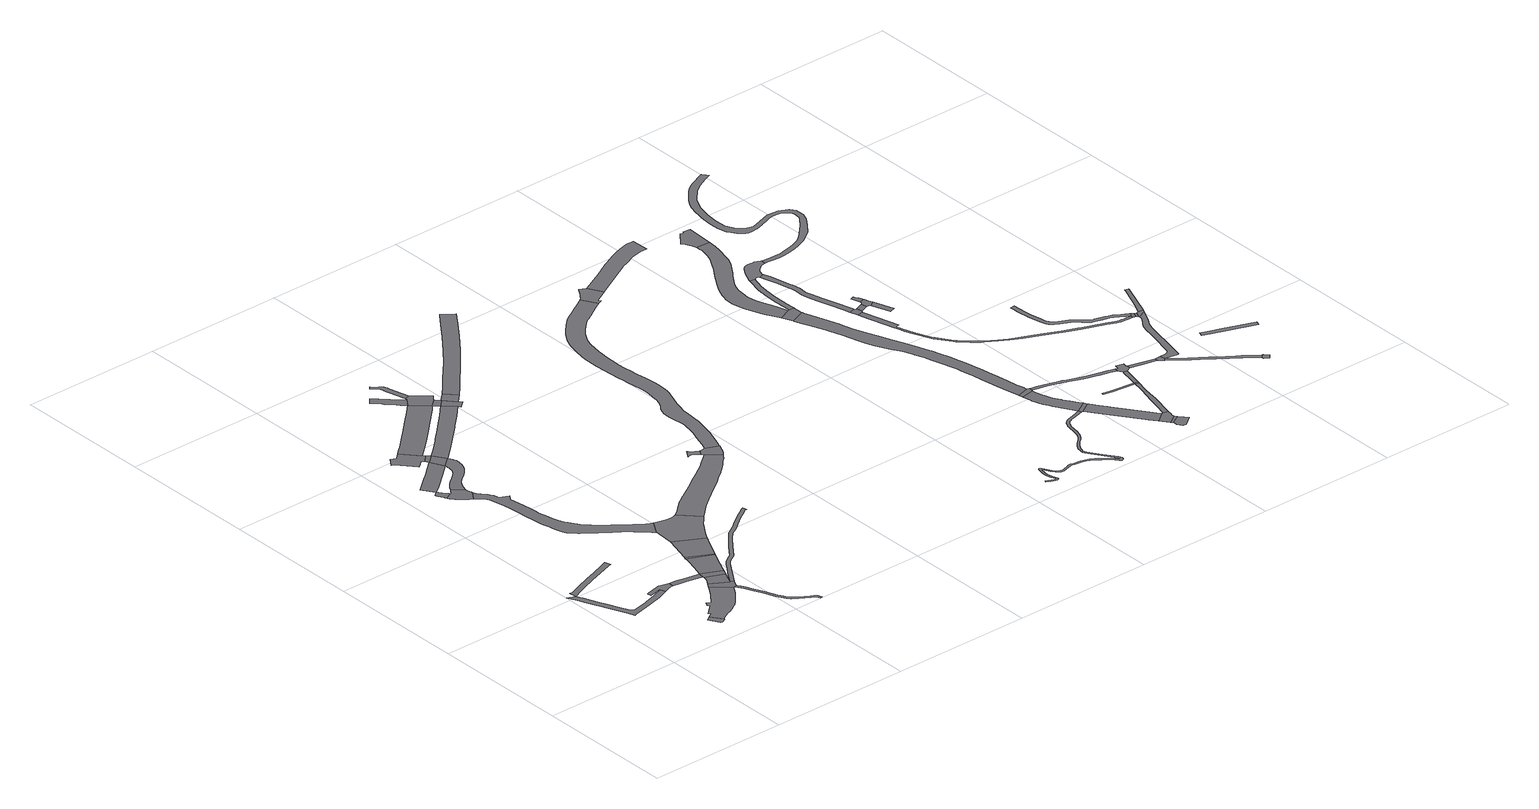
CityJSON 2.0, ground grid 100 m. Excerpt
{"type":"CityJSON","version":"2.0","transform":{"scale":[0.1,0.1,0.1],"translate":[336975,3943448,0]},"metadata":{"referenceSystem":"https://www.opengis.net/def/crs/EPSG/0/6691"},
"CityObjects":{
"road1":{"type":"Road","attributes":{"RoadStructureAttribute.sectionType":"1"},"geometry":[{"type":"MultiSurface","lod":"1","boundaries":[[[0,1,2,3,4,5,6,7,8,9,10,11,12,13,14,15,16,17,18,19,20,21,22,23,24,25,26,27]]]}]},
"road2":{"type":"Road","attributes":{"RoadStructureAttribute.sectionType":"1"},"geometry":[{"type":"MultiSurface","lod":"1","boundaries":[[[28,29,30,31,32,33,34,35,36,37,38,39,40,41,42,43,26]]]}]},
"road3":{"type":"Road","geometry":[{"type":"MultiSurface","lod":"1","boundaries":[[[44,45,46,47,48,49,50,51,52,53]]]}]},
"road4":{"type":"Road","geometry":[{"type":"MultiSurface","lod":"1","boundaries":[[[14,54,55,56,57,58,59,60,61,62,63,64,65,66,67,68,15]]]}]},
"road5":{"type":"Road","attributes":{"function":"2","RoadStructureAttribute.sectionType":"1"},"geometry":[{"type":"MultiSurface","lod":"1","boundaries":[[[69,70,71,72,73,74,75,76,77,78,79,80,81,82,83,84,45,44,85,86,87,88,89,90,91,92,93,94,95,96,97,98,99]]]}]},
"road6":{"type":"Road","attributes":{"RoadStructureAttribute.sectionType":"1"},"geometry":[{"type":"MultiSurface","lod":"1","boundaries":[[[100,101,102,103,58,57,104,105,106,107,108]]]}]},
"road7":{"type":"Road","attributes":{"RoadStructureAttribute.sectionType":"1"},"geometry":[{"type":"MultiSurface","lod":"1","boundaries":[[[109,110,111,112,113,114,115,116,117,118,119]]]}]},
"road8":{"type":"Road","geometry":[{"type":"MultiSurface","lod":"1","boundaries":[[[120,121,122,123,124,125,126,99,98,127,128]]]}]},
"road9":{"type":"Road","geometry":[{"type":"MultiSurface","lod":"1","boundaries":[[[114,129,130,131,132,133,134,135,136,137,138,139,140,141,142,143,144,145,115]]]}]},
"road10":{"type":"Road","attributes":{"function":"2","RoadStructureAttribute.sectionType":"1"},"geometry":[{"type":"MultiSurface","lod":"1","boundaries":[[[146,147,148,149,126,125,150,151,152,153]]]}]},
"road11":{"type":"Road","geometry":[{"type":"MultiSurface","lod":"1","boundaries":[[[154,108,107,155,156,146,153]]]}]},
"road12":{"type":"Road","attributes":{"RoadStructureAttribute.sectionType":"1"},"geometry":[{"type":"MultiSurface","lod":"1","boundaries":[[[127,157,158,159,160,161,162,163,164,165,166,167,168,169,170,171,172,173,174,175,176,177,178,179,180,181,182,183,184,185,186,187,188,128]]]}]},
"road13":{"type":"Road","attributes":{"function":"1","RoadStructureAttribute.sectionType":"7"},"geometry":[{"type":"MultiSurface","lod":"1","boundaries":[[[189,190,191,192,193,194,195,119,196,197,198,199,200,201,202]]]}]},
"road14":{"type":"Road","attributes":{"function":"2","RoadStructureAttribute.sectionType":"1"},"geometry":[{"type":"MultiSurface","lod":"1","boundaries":[[[203,204,205,206,207,108,154,208,209,210]]]}]},
"road15":{"type":"Road","attributes":{"RoadStructureAttribute.sectionType":"1"},"geometry":[{"type":"MultiSurface","lod":"1","boundaries":[[[211,212,213,214,215,216,217,218,219,220,221,222,223,224,225,226,227,228,229,230,231,232,233,234,235,236,237,238,239,240,241,242,243,244,245,246,247,248,249,137,136,250,251,252,253,254,255,256,257,258,259,260,261,262,263,264,265,266,267,268,269,270,271,272,273,274,275,276,277,278,279,280,281,282,283]]]}]},
"road16":{"type":"Road","attributes":{"function":"2","RoadStructureAttribute.sectionType":"1"},"geometry":[{"type":"MultiSurface","lod":"1","boundaries":[[[284,285,286,203,210]]]}]},
"road17":{"type":"Road","geometry":[{"type":"MultiSurface","lod":"1","boundaries":[[[287,288,289,290,291,292,293,294,295,296,297,298,299]]]}]},
"road18":{"type":"Road","attributes":{"RoadStructureAttribute.sectionType":"1"},"geometry":[{"type":"MultiSurface","lod":"1","boundaries":[[[300,301,302,303,304,305,306,307,308,309,310,311,312,313,314,315,316,317,142,141,318,319,320,321,322,323,324,325,326,327,328,329,330,331,332,333,202]]]}]},
"road19":{"type":"Road","attributes":{"function":"2","RoadStructureAttribute.sectionType":"1"},"geometry":[{"type":"MultiSurface","lod":"1","boundaries":[[[285,284,334,335,336,337,338]]]}]},
"road20":{"type":"Road","attributes":{"RoadStructureAttribute.sectionType":"1"},"geometry":[{"type":"MultiSurface","lod":"1","boundaries":[[[339,340,292,291,189]]]}]},
"road21":{"type":"Road","geometry":[{"type":"MultiSurface","lod":"1","boundaries":[[[333,339,189,202]]]}]},
"road22":{"type":"Road","geometry":[{"type":"MultiSurface","lod":"1","boundaries":[[[337,341,342,343,344,345,346,347,348,349,350,351,352,283,282,353,354,338]]]}]},
"road23":{"type":"Road","attributes":{"RoadStructureAttribute.sectionType":"1"},"geometry":[{"type":"MultiSurface","lod":"1","boundaries":[[[123,355,356,357,358,359,360,361,362,363,364,365,366,367,368,369,370,371,372,373,374,375,376,377,378,379,380,381,382,383,384,385,386,387,388,389,390,391,392,393,394,395,396,397,398,399,400,401,402,403,404,405,124]]]}]},
"road24":{"type":"Road","attributes":{"function":"1","RoadStructureAttribute.sectionType":"7"},"geometry":[{"type":"MultiSurface","lod":"1","boundaries":[[[406,407,408,409,410,411,412,413,295,294,414,415,416,417,418,419,420,421,422,423,424,425,421,426]]]}]},
"road25":{"type":"Road","attributes":{"function":"1","RoadStructureAttribute.sectionType":"7"},"geometry":[{"type":"MultiSurface","lod":"1","boundaries":[[[427,428,429,430,431,432,339,333,433,434,435,436,437,438,423]]]}]},
"road26":{"type":"Road","attributes":{"RoadStructureAttribute.sectionType":"1"},"geometry":[{"type":"MultiSurface","lod":"1","boundaries":[[[439,440,441,442,443,444,445,446,447,448,449,450,451,452,453,454,426]]]}]},
"road27":{"type":"Road","attributes":{"RoadStructureAttribute.sectionType":"1"},"geometry":[{"type":"MultiSurface","lod":"1","boundaries":[[[455,456,457,458,459,460,461,462,463,464,465,466,467,468,469,470,471,472]]]}]},
"road28":{"type":"Road","geometry":[{"type":"MultiSurface","lod":"1","boundaries":[[[421,425,473,474,475,455,472,476,477,478,439,426]]]}]},
"road29":{"type":"Road","attributes":{"function":"2","RoadStructureAttribute.sectionType":"1"},"geometry":[{"type":"MultiSurface","lod":"1","boundaries":[[[479,480,481,482,483,484,485,486,487,488,489,490,491,492,493,494,495,496,497,498,499,500,501,502,503,504,505,506,507,508,509,510,511,512,513,514,515,516,347,346]]]}]},
"road30":{"type":"Road","geometry":[{"type":"MultiSurface","lod":"1","boundaries":[[[438,517,518,519,520,424,423]]]}]},
"road31":{"type":"Road","attributes":{"function":"1","RoadStructureAttribute.sectionType":"7"},"geometry":[{"type":"MultiSurface","lod":"1","boundaries":[[[521,522,523,424,520,524]]]}]},
"road32":{"type":"Road","geometry":[{"type":"MultiSurface","lod":"1","boundaries":[[[525,526,527,528,529,530,531,532,533,534,535]]]}]},
"road33":{"type":"Road","geometry":[{"type":"MultiSurface","lod":"1","boundaries":[[[534,536,537,538,539,496,495,540,541,542,543,544,545,546,547,548,549,550,535]]]}]},
"road34":{"type":"Road","attributes":{"function":"1","RoadStructureAttribute.sectionType":"1"},"geometry":[{"type":"MultiSurface","lod":"1","boundaries":[[[551,552,553,554,555,556,557,558,559,560,561,521,524,562,563,564,565,566,567,568,569,570,571]]]}]},
"road35":{"type":"Road","attributes":{"function":"2","RoadStructureAttribute.sectionType":"1"},"geometry":[{"type":"MultiSurface","lod":"1","boundaries":[[[572,573,574,575,576,577,578,579,580,581,582,583,584,585,586,587,588,589,590,591,592,593,594,595,596,597,598,599,600,601,602,603,604,605,606,607,608,609,610,611,612,613,614,615,616,617,618,619,620,621,622,623,624,625,626,627,628,629,630,631,547,546,632,633,634,635,636,637,638,639,640,641,642,643,644,645,646,647,648,649,650,651,652,653,654,655,656,657,658,659,660,661,662,663,664,665,666,667,668,669,670,671,672,673,674,675,676,677,678,679,680,681,682,683,684,685,686]]]}]},
"road36":{"type":"Road","geometry":[{"type":"MultiSurface","lod":"1","boundaries":[[[687,688,689,690,691,692,693,694,695,696,697,698,699,572,686]]]}]},
"road37":{"type":"Road","attributes":{"RoadStructureAttribute.sectionType":"1"},"geometry":[{"type":"MultiSurface","lod":"1","boundaries":[[[700,701,702,703,704,705,706,707,708,709,710,711,712,713,714,715,716,717,718,719,720,721,722,723,724,725,726,727,728,729,730,731,732,733,734,735,736,737,738,739,740,741,742,743,744,745,746,747,748,749,750,751,752,753,754,755,756,757,758,759,760,761,762,763,764,765,766,767,768,769,770,771,772,773,774,775,776,777,778,779,780,781,782,783,784,785,786,787,788,789,790,791,792,793,794,795,796,797,798,799,800,801,802,803,804,805,806,807,808,809,810,811,812,813,814,815,816,817,818,819,820,821,822,823,824,825,826,827,828,829,830,831]]]}]},
"road38":{"type":"Road","attributes":{"function":"2","RoadStructureAttribute.sectionType":"7"},"geometry":[{"type":"MultiSurface","lod":"1","boundaries":[[[832,833,834,835,836,837,838,839,840,841,842,843,844,845,846,847,848,849,850,692,691,851,852,853,854,855,856,857,858,859,860]]]}]},
"road39":{"type":"Road","geometry":[{"type":"MultiSurface","lod":"1","boundaries":[[[861,862,863,864,865,866,867,868,869,870]]]}]},
"road40":{"type":"Road","attributes":{"function":"2","RoadStructureAttribute.sectionType":"1"},"geometry":[{"type":"MultiSurface","lod":"1","boundaries":[[[871,872,873,874,875,876,877,878,879,880,881,882,883,884,885,886,887,888,889,890,891,892,893,894,895,896,897,898,899,900,901,902,903,904,905,906,907,908,909,910,911,912,913,914,915,916,917,918,919,920,921,922,923,924,925,926,927,928,929,930,931,932,868,867]]]}]},
"road41":{"type":"Road","geometry":[{"type":"MultiSurface","lod":"1","boundaries":[[[933,934,902,901,935,936,937,938,939,940,941]]]}]},
"road42":{"type":"Road","attributes":{"function":"2","RoadStructureAttribute.sectionType":"1"},"geometry":[{"type":"MultiSurface","lod":"1","boundaries":[[[869,942,943,944,945,946,947,948,949,831,950,951,952,953,954,955,956,957,958,959,960,961,962,870]]]}]},
"road43":{"type":"Road","geometry":[{"type":"MultiSurface","lod":"1","boundaries":[[[831,830,963,964,950]]]}]},
"road44":{"type":"Road","attributes":{"function":"2","RoadStructureAttribute.sectionType":"1"},"geometry":[{"type":"MultiSurface","lod":"1","boundaries":[[[965,966,967,968,969,970,971,972,973,974,975,976,964,963]]]}]},
"road45":{"type":"Road","attributes":{"function":"3","RoadStructureAttribute.sectionType":"1"},"geometry":[{"type":"MultiSurface","lod":"1","boundaries":[[[977,978,979,980,981,982,983,984,985,986,987,988,989,939,938,990,991,992,993,994,995,996,997,998,999,1000,1001,1002,1003]]]}]},
"road46":{"type":"Road","attributes":{"function":"2","RoadStructureAttribute.sectionType":"1"},"geometry":[{"type":"MultiSurface","lod":"1","boundaries":[[[1004,1005,1006,1007,1008,1009,1010,1011,1012,1013,1014,1015,1016,1017,1018,1019,1020,1021,1022,1023,1024,1025,1026,1027,1028,1029,1030,1031,933,941,1032,1033,1034,1035,1036,1037,1038,1039,1040,1041,1042,1043,1044,1045,1046,1047,1048,1049,1050,1051,1052,1053,1054,1055,1056]]]}]},
"road47":{"type":"Road","geometry":[{"type":"MultiSurface","lod":"1","boundaries":[[[1057,1058,1059,970,969,1060,1061,1062,1063,1064,1065,1066]]]}]},
"road48":{"type":"Road","attributes":{"function":"2","RoadStructureAttribute.sectionType":"1"},"geometry":[{"type":"MultiSurface","lod":"1","boundaries":[[[1060,1067,1068,1061]]]}]},
"road49":{"type":"Road","geometry":[{"type":"MultiSurface","lod":"1","boundaries":[[[1069,1070,1068,1067,1071,1072,1073,1074,1075,1076,1077,1078,1079]]]}]},
"road50":{"type":"Road","geometry":[{"type":"MultiSurface","lod":"1","boundaries":[[[1080,1081,1082,1083,1084,1085,1086,1087]]]}]},
"road51":{"type":"Road","attributes":{"RoadStructureAttribute.sectionType":"1"},"geometry":[{"type":"MultiSurface","lod":"1","boundaries":[[[1084,1088,1089,1090,1091,1092,1093,1094,1095,1096,1097,1098,1099,1100,1101,1102,1103,1104,1105,1106,1107,1108,1109,1110,1111,1112,1085]]]}]},
"road52":{"type":"Road","attributes":{"RoadStructureAttribute.sectionType":"1"},"geometry":[{"type":"MultiSurface","lod":"1","boundaries":[[[1113,1114,1115,1116,1117,1118,1119,1120,1121,1122,1123,1124,1125,1126,1127,1128,1129,1130,1131,1132,1133,1134,1135,1136,1137,1138,1139,865,864]]]}]},
"road53":{"type":"Road","attributes":{"RoadStructureAttribute.sectionType":"1"},"geometry":[{"type":"MultiSurface","lod":"1","boundaries":[[[1140,1141,1082,1081,1142,1143,1144,1145]]]}]},
"road54":{"type":"Road","geometry":[{"type":"MultiSurface","lod":"1","boundaries":[[[1002,1146,1147,1148,1149,1150,1151,1101,1100,1152,1153,1154,1155,1156,1157,1158,1159,1160,1161,1162,1163,1164,1165,1166,1167,1168,1169,1170,1171,1172,1173,1174,1175,1176,1003]]]}]},
"road55":{"type":"Road","geometry":[{"type":"MultiSurface","lod":"1","boundaries":[[[1177,1178,1179,1180,1181,1182,1183,1184,1185]]]}]},
"road56":{"type":"Road","attributes":{"RoadStructureAttribute.sectionType":"1"},"geometry":[{"type":"MultiSurface","lod":"1","boundaries":[[[1186,1187,1188,1189,1190,1191,1184,1192,1193,1194,1195,1196,1057,1066]]]}]},
"road57":{"type":"Road","geometry":[{"type":"MultiSurface","lod":"1","boundaries":[[[1197,1198,1199,1200,1201,1202,1203,1145,1144,1204,1205,1206]]]}]},
"road58":{"type":"Road","geometry":[{"type":"MultiSurface","lod":"1","boundaries":[[[1199,1207,1208,1209,1210,1200]]]}]},
"road59":{"type":"Road","attributes":{"RoadStructureAttribute.sectionType":"1"},"geometry":[{"type":"MultiSurface","lod":"1","boundaries":[[[1211,1212,1213,1197,1206]]]}]},
"road60":{"type":"Road","geometry":[{"type":"MultiSurface","lod":"1","boundaries":[[[1214,1215,1216,1217,1218,1219,1220,1221,1222,1223,1224,1225,1226,1004,1056]]]}]},
"road61":{"type":"Road","geometry":[{"type":"MultiSurface","lod":"1","boundaries":[[[1184,1191,1227,1185]]]}]},
"road62":{"type":"Road","attributes":{"RoadStructureAttribute.sectionType":"1"},"geometry":[{"type":"MultiSurface","lod":"1","boundaries":[[[1228,1229,1230,1185,1227,1231,1232]]]}]},
"road63":{"type":"Road","geometry":[{"type":"MultiSurface","lod":"1","boundaries":[[[1233,1234,1235,1236,1237,1238,1126,1125,1228,1232]]]}]},
"road64":{"type":"Road","attributes":{"RoadStructureAttribute.sectionType":"1"},"geometry":[{"type":"MultiSurface","lod":"1","boundaries":[[[1086,1239,1240,1241,1242,1243,1244,1245,1246,1247,1248,1249,1250,1251,1252,1253,1254,1255,1256,1257,1258,1259,1260,1261,1262,1263,1264,1265,1266,1267,1268,1269,1270,1271,1272,1273,1274,1275,1276,1277,1278,1279,1280,1281,1282,1283,1284,1285,1286,1287,1288,1289,1290,1291,1292,1293,1294,1295,1296,1297,1298,1299,1300,1301,1302,1303,1304,1305,1306,1087]]]}]},
"road65":{"type":"Road","attributes":{"RoadStructureAttribute.sectionType":"1"},"geometry":[{"type":"MultiSurface","lod":"1","boundaries":[[[1307,1308,1234,1233,1309,1310,1311]]]}]},
"road66":{"type":"Road","geometry":[{"type":"MultiSurface","lod":"1","boundaries":[[[1312,1313,1314,1315,1316,1307,1311]]]}]},
"road67":{"type":"Road","attributes":{"function":"3","RoadStructureAttribute.sectionType":"1"},"geometry":[{"type":"MultiSurface","lod":"1","boundaries":[[[1162,1317,1318,1319,1320,1321,1322,1323,1324,1325,1326,1327,1328,1329,1330,1331,1332,1333,1334,1335,1336,1337,1338,1339,1340,1341,1342,1343,1344,1345,1346,1347,1348,1349,1350,1351,1352,1353,1354,1355,1356,1357,1358,1359,1360,1361,1362,1363,1364,1365,1366,1367,1368,1369,1370,1371,1372,1373,1374,1375,1376,1377,1378,1379,1380,1381,1382,1383,1384,1385,1386,1387,1388,1389,1390,1391,1392,1393,1394,1395,1396,1397,1398,1399,1400,1401,1402,1403,1404,1405,1406,1407,1408,1409,1410,1411,1412,1413,1414,1415,1163]]]}]},
"road68":{"type":"Road","attributes":{"RoadStructureAttribute.sectionType":"1"},"geometry":[{"type":"MultiSurface","lod":"1","boundaries":[[[1416,1417,1418,1419,1420,1421,1422,1423,1424,1425,1426,1427,1428,1429,1430,1431,1432,1433,1434,1435,1436,1437,1438,1439,1440,1441,1442,1443,1444,1445,1446,1447,1448,1449,1450,1451,1452,1453,1454,1455,1456,1457,1458,1459,1460,1461,1462,1463,1464,1465,1466,1467,1468,1469,1470,1471,1472,1473,1474,1475,1476,1272,1477]]]}]},
"road69":{"type":"Road","attributes":{"RoadStructureAttribute.sectionType":"1"},"geometry":[{"type":"MultiSurface","lod":"1","boundaries":[[[1478,1479,1480,1481,1482,1483,1484,1485,1486,1487,1488,1489,1490,1491,1314,1313]]]}]},
"road70":{"type":"Road","attributes":{"RoadStructureAttribute.sectionType":"1"},"geometry":[{"type":"MultiSurface","lod":"1","boundaries":[[[1492,1493,1494,1495,1496,1497,1498,1499,1500,1501,1502,1503,1504,1505,1506,1315,1314,1507,1508,1509,1510,1511,1512,1513,1514,1515,1516,1517,1518,1519,1520]]]}]},
"road71":{"type":"Road","geometry":[{"type":"MultiSurface","lod":"1","boundaries":[[[1272,1271,1521,1522,1523,1524,1477]]]}]},
"road72":{"type":"Road","attributes":{"RoadStructureAttribute.sectionType":"1"},"geometry":[{"type":"MultiSurface","lod":"1","boundaries":[[[1525,1523,1522,1526,1527]]]}]},
"road73":{"type":"Road","geometry":[{"type":"MultiSurface","lod":"1","boundaries":[[[1528,1529,1530,1486,1485,1531]]]}]},
"road74":{"type":"Road","geometry":[{"type":"MultiSurface","lod":"1","boundaries":[[[1519,1532,1533,1534,1525,1527,1520]]]}]},
"road75":{"type":"Road","attributes":{"RoadStructureAttribute.sectionType":"1"},"geometry":[{"type":"MultiSurface","lod":"1","boundaries":[[[1532,1535,1536,1537,1538,1539,1540,1541,1542,1543,1533]]]}]},
"road76":{"type":"Road","attributes":{"RoadStructureAttribute.sectionType":"1"},"geometry":[{"type":"MultiSurface","lod":"1","boundaries":[[[1544,1545,1546,1547,1548,1549,1550,1551,1552]]]}]}
},
"vertices":[
[26,994,0],[38,964,0],[56,922,0],[79,868,0],[89,844,0],[95,829,0],[117,781,0],[171,651,0],[185,616,0],[193,598,0],[209,601,0],[225,605,0],[349,633,0],[453,664,0],[529,695,0],[515,731,0],[440,702,0],[353,676,0],[339,672,0],[239,649,0],[209,667,0],[174,747,0],[149,806,0],[120,874,0],[81,969,0],[73,989,0],[63,1010,0],[5,1035,0],
[71,1013,0],[78,1016,0],[111,1031,0],[169,1056,0],[270,1095,0],[459,1161,0],[482,1169,0],[468,1207,0],[426,1192,0],[341,1161,0],[258,1133,0],[154,1094,0],[76,1060,0],[75,1060,0],[67,1061,0],[57,1064,0],
[583,200,0],[529,280,0],[506,264,0],[499,260,0],[542,184,0],[545,184,0],[548,185,0],[551,184,0],[555,182,0],[582,194,0],
[561,707,0],[591,716,0],[597,718,0],[604,717,0],[609,755,0],[552,767,0],[536,770,0],[528,770,0],[517,768,0],[506,766,0],[435,747,0],[421,744,0],[427,714,0],[442,717,0],[514,735,0],
[732,505,0],[706,472,0],[692,453,0],[671,425,0],[657,408,0],[652,405,0],[645,405,0],[637,412,0],[628,421,0],[610,394,0],[625,379,0],[623,377,0],[553,316,0],[564,303,0],[557,298,0],[544,289,0],[587,204,0],[592,207,0],[598,211,0],[645,235,0],[674,249,0],[697,261,0],[733,280,0],[745,289,0],[773,316,0],[826,375,0],[845,399,0],[867,433,0],[880,454,0],[881,455,0],[765,557,0],
[815,720,0],[710,740,0],[666,747,0],[655,749,0],[660,706,0],[704,699,0],[808,680,0],[816,678,0],[826,719,0],
[197,2516,0],[200,2511,0],[206,2498,0],[223,2462,0],[226,2454,0],[230,2447,0],[283,2471,0],[275,2480,0],[261,2496,0],[235,2531,0],[228,2541,0],
[910,469,0],[913,474,0],[927,502,0],[931,508,0],[911,521,0],[909,521,0],[787,592,0],[886,456,0],[909,461,0],
[233,2438,0],[239,2426,0],[243,2420,0],[259,2399,0],[287,2374,0],[321,2348,0],[328,2342,0],[347,2329,0],[395,2394,0],[393,2402,0],[388,2426,0],[387,2430,0],[389,2452,0],[312,2504,0],[301,2488,0],[293,2475,0],[289,2470,0],
[821,669,0],[819,659,0],[818,648,0],[813,635,0],[909,522,0],[916,540,0],[947,607,0],[948,610,0],
[969,653,0],[819,676,0],[821,671,0],
[888,453,0],[893,448,0],[902,436,0],[922,401,0],[945,354,0],[975,283,0],[1009,203,0],[1028,165,0],[1045,136,0],[1046,135,0],[1054,127,0],[1062,117,0],[1099,88,0],[1169,47,0],[1185,39,0],[1197,27,0],[1208,1,0],[1226,8,0],[1214,40,0],[1198,51,0],[1179,64,0],[1110,105,0],[1087,123,0],[1074,133,0],[1061,149,0],[1046,174,0],[1028,211,0],[993,291,0],[963,362,0],[940,410,0],[923,439,0],[919,446,0],
[433,2848,0],[355,2782,0],[333,2762,0],[306,2740,0],[285,2723,0],[213,2663,0],[171,2630,0],[280,2581,0],[401,2681,0],[448,2721,0],[455,2728,0],[459,2731,0],[462,2734,0],[480,2749,0],
[881,912,0],[871,863,0],[854,808,0],[851,799,0],[827,724,0],[980,679,0],[1005,732,0],[1052,833,0],
[996,1385,0],[972,1399,0],[904,1446,0],[845,1491,0],[831,1501,0],[823,1507,0],[796,1527,0],[720,1591,0],[698,1611,0],[687,1625,0],[654,1663,0],[644,1677,0],[630,1696,0],[620,1711,0],[610,1728,0],[597,1751,0],[583,1787,0],[576,1810,0],[569,1828,0],[563,1864,0],[557,1898,0],[549,1938,0],[546,1958,0],[540,2028,0],[539,2034,0],[539,2037,0],[536,2074,0],[519,2175,0],[547,2212,0],[485,2238,0],[481,2240,0],[477,2259,0],[472,2278,0],[460,2300,0],[451,2312,0],[432,2334,0],[424,2345,0],[416,2356,0],[406,2374,0],[374,2308,0],[386,2298,0],[396,2290,0],[411,2269,0],[413,2265,0],[417,2253,0],[427,2214,0],[436,2176,0],[444,2138,0],[449,2091,0],[454,2029,0],[461,1949,0],[467,1893,0],[471,1858,0],[475,1824,0],[480,1791,0],[487,1760,0],[493,1735,0],[500,1707,0],[507,1685,0],[513,1664,0],[524,1639,0],[530,1628,0],[572,1586,0],[581,1576,0],[672,1510,0],[737,1463,0],[744,1457,0],[834,1391,0],[851,1374,0],[900,1329,0],[933,1295,0],[950,1278,0],[1009,1377,0],
[1057,843,0],[885,930,0],[877,914,0],
[347,2844,0],[368,2862,0],[394,2885,0],[415,2874,0],[416,2873,0],[466,2925,0],[457,2933,0],[451,2936,0],[348,3052,0],[307,3015,0],[273,3034,0],[228,2973,0],[248,2963,0],
[480,2748,0],[480,2746,0],[481,2737,0],[481,2734,0],[481,2727,0],[481,2724,0],[481,2721,0],[481,2712,0],[478,2695,0],[474,2679,0],[465,2660,0],[455,2647,0],[409,2605,0],[379,2586,0],[353,2562,0],[332,2536,0],[329,2530,0],[314,2506,0],[394,2475,0],[404,2499,0],[414,2516,0],[426,2533,0],[451,2558,0],[495,2593,0],[519,2613,0],[547,2647,0],[561,2674,0],[571,2702,0],[572,2720,0],[574,2733,0],[573,2756,0],[571,2762,0],[567,2780,0],[552,2811,0],
[1063,856,0],[1095,921,0],[1134,995,0],[1147,1018,0],[943,1131,0],
[493,2899,0],[469,2922,0],
[1161,1044,0],[1190,1092,0],[1215,1129,0],[1246,1171,0],[1273,1201,0],[1300,1232,0],[1176,1361,0],[1153,1351,0],[1136,1350,0],[1093,1352,0],[1054,1363,0],[1014,1374,0],[953,1266,0],[952,1253,0],
[990,598,0],[1020,642,0],[1050,684,0],[1065,704,0],[1076,712,0],[1098,726,0],[1121,741,0],[1133,748,0],[1143,760,0],[1160,783,0],[1208,844,0],[1250,897,0],[1274,925,0],[1293,946,0],[1307,959,0],[1326,971,0],[1361,992,0],[1373,998,0],[1399,1021,0],[1434,1049,0],[1456,1062,0],[1484,1081,0],[1518,1103,0],[1551,1124,0],[1562,1124,0],[1552,1151,0],[1539,1146,0],[1505,1124,0],[1470,1102,0],[1442,1083,0],[1420,1070,0],[1383,1040,0],[1358,1019,0],[1349,1014,0],[1313,993,0],[1291,979,0],[1275,963,0],[1256,942,0],[1231,913,0],[1190,861,0],[1140,799,0],[1123,775,0],[1122,774,0],[1116,767,0],[1098,757,0],[1084,748,0],[1061,733,0],[1047,721,0],[1030,699,0],[1002,659,0],[969,613,0],
[751,3432,0],[722,3404,0],[638,3321,0],[542,3229,0],[524,3212,0],[479,3170,0],[409,3106,0],[389,3089,0],[513,2991,0],[584,3056,0],[648,3116,0],[669,3136,0],[697,3163,0],[746,3210,0],[862,3323,0],[894,3357,0],[931,3322,0],[932,3321,0],[980,3371,0],[951,3404,0],[782,3463,0],
[855,3241,0],[755,3144,0],[725,3115,0],[643,3035,0],[629,3022,0],[548,2947,0],[618,2868,0],[702,2945,0],[830,3069,0],[843,3082,0],[930,3166,0],[1009,3247,0],
[821,3516,0],[813,3523,0],[796,3540,0],[742,3590,0],[735,3597,0],[717,3614,0],[713,3618,0],[692,3640,0],[655,3677,0],[619,3636,0],[628,3626,0],[671,3578,0],[679,3569,0],[694,3553,0],[734,3510,0],[751,3492,0],
[864,3547,0],[827,3691,0],[823,3706,0],[818,3722,0],[815,3729,0],[812,3735,0],[805,3741,0],[793,3747,0],[782,3752,0],[748,3785,0],[734,3768,0],[781,3718,0],[786,3695,0],[787,3691,0],[792,3673,0],[812,3590,0],[822,3550,0],[825,3538,0],
[945,3410,0],[969,3435,0],[977,3444,0],[828,3528,0],[828,3521,0],[826,3517,0],
[1338,1266,0],[1365,1293,0],[1387,1312,0],[1403,1326,0],[1460,1369,0],[1515,1409,0],[1582,1458,0],[1589,1463,0],[1644,1504,0],[1676,1528,0],[1718,1560,0],[1763,1600,0],[1800,1634,0],[1828,1662,0],[1854,1687,0],[1879,1718,0],[1885,1726,0],[1790,1798,0],[1780,1788,0],[1763,1774,0],[1740,1757,0],[1717,1739,0],[1684,1712,0],[1620,1669,0],[1614,1665,0],[1595,1653,0],[1527,1609,0],[1512,1599,0],[1494,1587,0],[1466,1569,0],[1420,1539,0],[1368,1508,0],[1360,1503,0],[1316,1473,0],[1296,1460,0],[1274,1441,0],[1248,1417,0],[1221,1391,0],
[1025,3232,0],[1042,3246,0],[1069,3268,0],[1051,3290,0],
[1036,3429,0],[1029,3422,0],[1018,3410,0],[1110,3351,0],
[1780,1870,0],[1742,1893,0],[1741,1898,0],[1739,1905,0],[1700,1846,0],[1714,1852,0],[1722,1853,0],[1729,1851,0],[1758,1835,0],[1781,1820,0],[1803,1855,0],
[1785,1818,0],[1792,1811,0],[1794,1807,0],[1793,1804,0],[1887,1728,0],[1896,1740,0],[1915,1772,0],[1918,1780,0],[1929,1802,0],[1936,1821,0],[1937,1824,0],[1844,1859,0],[1839,1857,0],[1821,1854,0],[1814,1852,0],
[1654,4174,0],[1648,4167,0],[1582,4078,0],[1548,4033,0],[1492,3959,0],[1491,3958,0],[1384,3823,0],[1290,3711,0],[1232,3645,0],[1158,3563,0],[1093,3490,0],[1171,3418,0],[1237,3493,0],[1311,3575,0],[1370,3643,0],[1428,3712,0],[1466,3757,0],[1575,3895,0],[1666,4015,0],[1713,4078,0],[1737,4110,0],
[2435,3736,0],[2402,3716,0],[2395,3712,0],[2335,3677,0],[2293,3651,0],[2253,3628,0],[2226,3611,0],[2192,3584,0],[2162,3554,0],[2131,3520,0],[2099,3483,0],[2078,3455,0],[2052,3414,0],[2033,3370,0],[2027,3352,0],[2015,3316,0],[2003,3262,0],[1994,3210,0],[1989,3176,0],[1987,3131,0],[1986,3057,0],[1989,2988,0],[1992,2939,0],[1993,2920,0],[1998,2862,0],[2002,2817,0],[2006,2775,0],[2012,2729,0],[2018,2667,0],[2020,2635,0],[2018,2611,0],[2015,2583,0],[2012,2558,0],[2010,2540,0],[2008,2526,0],[2003,2500,0],[1996,2478,0],[1985,2452,0],[1970,2425,0],[1952,2401,0],[1940,2374,0],[1930,2342,0],[1927,2318,0],[1927,2295,0],[1929,2270,0],[1933,2235,0],[1936,2206,0],[1937,2181,0],[1937,2167,0],[1937,2154,0],[1932,2130,0],[1931,2123,0],[1926,2099,0],[1917,2056,0],[1906,2022,0],[1893,1988,0],[1877,1943,0],[1867,1912,0],[1856,1880,0],[1847,1863,0],[1946,1849,0],[1951,1862,0],[1968,1911,0],[1997,1991,0],[2008,2028,0],[2012,2040,0],[2020,2080,0],[2027,2113,0],[2032,2139,0],[2037,2188,0],[2041,2228,0],[2042,2243,0],[2044,2267,0],[2045,2281,0],[2048,2299,0],[2060,2343,0],[2073,2389,0],[2086,2430,0],[2102,2472,0],[2112,2497,0],[2118,2514,0],[2123,2542,0],[2127,2570,0],[2131,2602,0],[2133,2634,0],[2131,2674,0],[2125,2742,0],[2119,2789,0],[2114,2828,0],[2110,2873,0],[2104,2932,0],[2102,2980,0],[2102,3049,0],[2108,3124,0],[2112,3170,0],[2114,3185,0],[2123,3239,0],[2133,3284,0],[2146,3326,0],[2160,3356,0],[2179,3386,0],[2195,3407,0],[2222,3439,0],[2251,3470,0],[2274,3493,0],[2296,3511,0],[2316,3523,0],[2322,3527,0],[2325,3529,0],[2350,3543,0],[2353,3544,0],[2356,3546,0],[2398,3573,0],[2455,3606,0],[2495,3628,0],
[2528,3646,0],[2519,3661,0],[2528,3666,0],[2594,3704,0],[2612,3714,0],[2557,3816,0],[2510,3840,0],[2507,3835,0],[2489,3806,0],[2486,3802,0],[2479,3790,0],[2466,3771,0],[2453,3752,0],
[3887,680,0],[3848,667,0],[3804,653,0],[3795,649,0],[3788,647,0],[3782,644,0],[3774,639,0],[3767,632,0],[3760,625,0],[3754,615,0],[3748,603,0],[3744,595,0],[3741,588,0],[3739,578,0],[3727,505,0],[3718,471,0],[3704,444,0],[3687,427,0],[3649,394,0],[3631,371,0],[3613,338,0],[3605,314,0],[3602,301,0],[3604,286,0],[3611,269,0],[3631,236,0],[3669,180,0],[3727,96,0],[3735,78,0],[3733,73,0],[3731,73,0],[3727,75,0],[3711,96,0],[3697,109,0],[3679,126,0],[3645,153,0],[3615,180,0],[3585,197,0],[3557,209,0],[3529,217,0],[3475,224,0],[3454,227,0],[3439,226,0],[3430,225,0],[3420,222,0],[3385,210,0],[3371,206,0],[3355,208,0],[3343,215,0],[3332,225,0],[3316,248,0],[3285,305,0],[3276,314,0],[3269,315,0],[3266,315,0],[3262,309,0],[3258,296,0],[3250,255,0],[3248,230,0],[3248,213,0],[3257,184,0],[3269,153,0],[3267,149,0],[3257,150,0],[3199,175,0],[3193,161,0],[3222,149,0],[3253,136,0],[3269,135,0],[3281,140,0],[3285,153,0],[3271,189,0],[3263,215,0],[3263,229,0],[3265,253,0],[3272,292,0],[3275,294,0],[3303,240,0],[3321,215,0],[3334,203,0],[3350,194,0],[3372,191,0],[3389,196,0],[3424,207,0],[3434,210,0],[3441,211,0],[3453,212,0],[3473,209,0],[3526,202,0],[3552,194,0],[3578,184,0],[3606,168,0],[3635,142,0],[3669,115,0],[3700,86,0],[3717,64,0],[3728,55,0],[3733,54,0],[3738,56,0],[3744,61,0],[3749,69,0],[3750,79,0],[3740,103,0],[3681,189,0],[3644,244,0],[3625,276,0],[3619,290,0],[3617,301,0],[3619,310,0],[3627,332,0],[3644,363,0],[3660,383,0],[3672,394,0],[3697,416,0],[3716,435,0],[3732,466,0],[3745,505,0],[3758,574,0],[3760,582,0],[3765,591,0],[3771,604,0],[3777,612,0],[3781,618,0],[3786,622,0],[3792,627,0],[3798,629,0],[3804,632,0],[3812,634,0],[3852,646,0],[3895,658,0],[3919,663,0],[3914,689,0],
[3151,4064,0],[3125,4063,0],[3123,4063,0],[3111,4064,0],[3094,4063,0],[3072,4058,0],[3029,4047,0],[2988,4032,0],[2919,4005,0],[2916,4003,0],[2880,3986,0],[2867,3979,0],[2835,3962,0],[2723,3899,0],[2563,3817,0],[2560,3815,0],[2559,3815,0],[2558,3815,0],[2558,3816,0],[2775,3802,0],[2841,3837,0],[2870,3853,0],[2903,3871,0],[2953,3891,0],[3026,3921,0],[3076,3934,0],[3114,3941,0],[3118,3941,0],[3158,3941,0],
[3852,1063,0],[3853,1065,0],[3854,1066,0],[3859,1066,0],[3860,1092,0],[3851,1095,0],[3845,1101,0],[3755,1069,0],[3759,1043,0],[3852,1060,0],
[3841,1114,0],[3839,1120,0],[3838,1126,0],[3826,1183,0],[3814,1260,0],[3802,1333,0],[3795,1381,0],[3789,1417,0],[3779,1482,0],[3769,1543,0],[3761,1588,0],[3751,1633,0],[3749,1642,0],[3734,1700,0],[3725,1729,0],[3712,1777,0],[3692,1838,0],[3687,1852,0],[3663,1920,0],[3623,2025,0],[3594,2100,0],[3567,2170,0],[3536,2255,0],[3496,2364,0],[3485,2403,0],[3477,2437,0],[3471,2464,0],[3422,2613,0],[3402,2665,0],[3390,2704,0],[3385,2719,0],[3278,2676,0],[3280,2670,0],[3297,2625,0],[3317,2573,0],[3359,2464,0],[3370,2431,0],[3400,2341,0],[3409,2301,0],[3431,2215,0],[3444,2172,0],[3462,2128,0],[3492,2057,0],[3513,2017,0],[3533,1982,0],[3551,1951,0],[3577,1888,0],[3583,1870,0],[3605,1808,0],[3624,1750,0],[3645,1676,0],[3648,1664,0],[3661,1612,0],[3671,1569,0],[3677,1528,0],[3688,1467,0],[3692,1444,0],[3704,1366,0],[3708,1338,0],[3723,1245,0],[3736,1167,0],[3747,1108,0],
[3246,2754,0],[3258,2727,0],[3382,2736,0],[3383,2754,0],[3383,2782,0],[3384,2793,0],[3345,2796,0],[3343,2794,0],[3340,2795,0],
[3761,1036,0],[3770,985,0],[3773,972,0],[3787,927,0],[3800,893,0],[3816,856,0],[3829,834,0],[3839,817,0],[3997,742,0],[3988,754,0],[3961,801,0],[3952,815,0],[3925,857,0],[3921,864,0],[3901,899,0],[3888,928,0],[3877,958,0],[3865,995,0],[3862,1012,0],[3856,1036,0],[3853,1052,0],
[3930,665,0],[4012,718,0],
[3935,658,0],[3972,602,0],[4164,337,0],[4176,321,0],[4213,270,0],[4286,324,0],[4278,335,0],[4241,392,0],[4108,576,0],[4084,611,0],[4053,656,0],[4016,710,0],
[3385,3210,0],[3376,3174,0],[3365,3141,0],[3360,3109,0],[3354,3074,0],[3352,3054,0],[3351,3041,0],[3347,3004,0],[3346,2967,0],[3344,2927,0],[3343,2900,0],[3345,2861,0],[3348,2813,0],[3385,2813,0],[3382,2863,0],[3380,2901,0],[3381,2925,0],[3383,2965,0],[3384,3002,0],[3387,3038,0],[3390,3069,0],[3396,3103,0],[3401,3132,0],[3411,3164,0],[3421,3199,0],[3426,3214,0],[3391,3226,0],
[3402,3749,0],[3404,3721,0],[3404,3699,0],[3398,3665,0],[3389,3633,0],[3378,3600,0],[3364,3568,0],[3336,3521,0],[3308,3478,0],[3284,3443,0],[3262,3412,0],[3239,3378,0],[3204,3322,0],[3176,3274,0],[3157,3235,0],[3143,3202,0],[3134,3175,0],[3127,3144,0],[3124,3113,0],[3124,3082,0],[3129,3052,0],[3134,3024,0],[3145,2983,0],[3164,2927,0],[3182,2879,0],[3200,2842,0],[3209,2825,0],[3240,2766,0],[3333,2809,0],[3315,2863,0],[3295,2917,0],[3278,2965,0],[3263,3014,0],[3256,3044,0],[3250,3086,0],[3254,3137,0],[3262,3181,0],[3274,3220,0],[3294,3265,0],[3330,3315,0],[3348,3341,0],[3367,3365,0],[3398,3410,0],[3432,3459,0],[3457,3506,0],[3460,3522,0],[3462,3538,0],[3471,3564,0],[3485,3604,0],[3492,3643,0],[3498,3684,0],[3502,3721,0],[3504,3741,0],
[4299,328,0],[4296,324,0],[4292,323,0],[4259,207,0],[4326,255,0],[4324,258,0],[4323,262,0],[4325,273,0],[4328,283,0],[4336,319,0],
[4269,194,0],[4338,237,0],
[4386,178,0],[4365,206,0],[4273,183,0],[4272,178,0],[4272,171,0],[4269,162,0],[4296,129,0],[4303,131,0],[4308,131,0],[4310,129,0],[4315,125,0],
[3675,2485,0],[3684,2493,0],[3672,2533,0],[3665,2534,0],[3659,2539,0],[3615,2527,0],[3631,2469,0],[3674,2481,0],
[3653,2553,0],[3616,2692,0],[3592,2777,0],[3574,2847,0],[3569,2871,0],[3564,2891,0],[3569,2952,0],[3564,2988,0],[3558,3015,0],[3554,3031,0],[3537,3096,0],[3519,3183,0],[3505,3230,0],[3467,3218,0],[3479,3175,0],[3500,3088,0],[3519,3005,0],[3525,2981,0],[3529,2948,0],[3522,2884,0],[3525,2864,0],[3533,2838,0],[3551,2766,0],[3575,2681,0],[3602,2576,0],
[3862,1065,0],[3906,1059,0],[3963,1043,0],[4024,1023,0],[4044,1017,0],[4068,1010,0],[4193,964,0],[4235,950,0],[4289,935,0],[4296,933,0],[4368,914,0],[4401,903,0],[4413,899,0],[4421,927,0],[4380,938,0],[4375,939,0],[4298,960,0],[4242,975,0],[4202,988,0],[4092,1028,0],[4076,1035,0],[4053,1041,0],[3995,1059,0],[3966,1067,0],[3909,1085,0],[3878,1089,0],[3862,1091,0],
[3717,2548,0],[3692,2539,0],[3705,2500,0],[3732,2510,0],[3739,2513,0],[3729,2553,0],
[3431,3220,0],[3438,3225,0],[3445,3228,0],[3453,3228,0],[3460,3227,0],[3465,3223,0],[3503,3234,0],[3503,3242,0],[3505,3253,0],[3513,3273,0],[3522,3285,0],[3527,3290,0],[3537,3299,0],[3551,3309,0],[3562,3315,0],[3589,3324,0],[3599,3325,0],[3603,3362,0],[3600,3363,0],[3581,3371,0],[3560,3380,0],[3547,3382,0],[3534,3384,0],[3504,3383,0],[3483,3378,0],[3467,3368,0],[3454,3355,0],[3440,3335,0],[3425,3311,0],[3409,3275,0],[3393,3233,0],
[4222,741,0],[4199,745,0],[4164,752,0],[4162,739,0],[4200,732,0],[4221,728,0],[4224,728,0],[4397,707,0],[4399,720,0],
[4352,386,0],[4364,432,0],[4379,490,0],[4399,603,0],[4404,630,0],[4422,701,0],[4381,636,0],[4377,619,0],[4343,496,0],[4318,394,0],[4304,340,0],
[3803,2531,0],[3793,2561,0],[3784,2590,0],[3745,2582,0],[3746,2574,0],[3743,2567,0],[3737,2559,0],[3751,2514,0],[3759,2512,0],[3766,2508,0],
[3772,2626,0],[3754,2644,0],[3750,2655,0],[3725,2645,0],
[3771,2496,0],[3815,2372,0],[3854,2383,0],
[3510,3836,0],[3517,3944,0],[3464,3948,0],[3461,3942,0],[3456,3938,0],[3451,3936,0],[3446,3935,0],[3439,3938,0],[3433,3941,0],[3357,3848,0],[3376,3822,0],[3388,3799,0],[3394,3783,0],
[4425,714,0],
[4432,866,0],[4430,855,0],[4409,762,0],[4451,820,0],[4460,858,0],
[4496,878,0],[4500,907,0],[4493,908,0],[4500,940,0],[4447,952,0],[4441,921,0],
[3638,2443,0],[3704,2202,0],[3710,2177,0],[3715,2156,0],[3723,2131,0],[3747,2067,0],[3788,1968,0],[3795,1955,0],[3802,1943,0],[3872,1837,0],[3878,1831,0],[3883,1824,0],[3890,1817,0],[3910,1796,0],[3947,1761,0],[3966,1745,0],[3998,1718,0],[4013,1708,0],[4088,1659,0],[4150,1624,0],[4224,1586,0],[4337,1533,0],[4461,1480,0],[4462,1480,0],[4572,1433,0],[4732,1371,0],[4792,1348,0],[4822,1340,0],[4840,1336,0],[4861,1334,0],[4884,1334,0],[4908,1332,0],[4912,1332,0],[4914,1352,0],[4909,1352,0],[4885,1354,0],[4862,1354,0],[4843,1356,0],[4827,1359,0],[4798,1368,0],[4739,1389,0],[4579,1451,0],[4569,1456,0],[4470,1498,0],[4346,1552,0],[4231,1600,0],[4157,1637,0],[4096,1671,0],[4021,1720,0],[4007,1730,0],[3976,1757,0],[3957,1772,0],[3920,1807,0],[3915,1813,0],[3895,1834,0],[3891,1838,0],[3885,1846,0],[3815,1951,0],[3808,1962,0],[3802,1974,0],[3761,2072,0],[3737,2136,0],[3729,2161,0],[3724,2181,0],[3719,2206,0],[3745,2214,0],[3680,2453,0],[3675,2475,0],
[4691,859,0],[4582,886,0],[4575,859,0],[4662,838,0],[4685,833,0],
[4690,831,0],[4719,804,0],[4735,822,0],[4733,859,0],[4721,858,0],
[3624,3325,0],[3669,3321,0],[3713,3319,0],[3756,3321,0],[3787,3326,0],[3843,3337,0],[3889,3349,0],[3965,3381,0],[4052,3445,0],[4103,3506,0],[4148,3569,0],[4168,3623,0],[4171,3690,0],[4144,3728,0],[4076,3756,0],[3994,3765,0],[3906,3734,0],[3841,3716,0],[3785,3731,0],[3741,3766,0],[3707,3836,0],[3703,3916,0],[3714,4005,0],[3736,4100,0],[3775,4185,0],[3792,4204,0],[3842,4259,0],[3850,4264,0],[3894,4299,0],[3913,4313,0],[3981,4344,0],[3990,4348,0],[4026,4362,0],[4033,4365,0],[4022,4385,0],[4006,4410,0],[3984,4400,0],[3953,4386,0],[3939,4379,0],[3917,4370,0],[3905,4364,0],[3901,4363,0],[3887,4356,0],[3853,4335,0],[3842,4328,0],[3811,4301,0],[3798,4287,0],[3781,4269,0],[3744,4226,0],[3742,4223,0],[3712,4175,0],[3696,4137,0],[3679,4079,0],[3671,4043,0],[3664,4009,0],[3660,3980,0],[3655,3924,0],[3654,3875,0],[3655,3868,0],[3654,3839,0],[3660,3802,0],[3671,3773,0],[3685,3746,0],[3706,3717,0],[3727,3694,0],[3747,3680,0],[3764,3674,0],[3784,3674,0],[3804,3675,0],[3825,3677,0],[3836,3677,0],[3893,3694,0],[3896,3695,0],[3941,3710,0],[3970,3720,0],[3998,3728,0],[4013,3730,0],[4028,3731,0],[4048,3730,0],[4069,3725,0],[4084,3719,0],[4103,3708,0],[4118,3690,0],[4126,3674,0],[4132,3654,0],[4131,3634,0],[4127,3614,0],[4116,3593,0],[4069,3533,0],[3997,3461,0],[3959,3428,0],[3928,3406,0],[3890,3388,0],[3877,3382,0],[3835,3371,0],[3780,3361,0],[3754,3356,0],[3713,3354,0],[3671,3356,0],
[4929,1379,0],[4904,1394,0],[4882,1408,0],[4836,1436,0],[4811,1445,0],[4788,1453,0],[4762,1459,0],[4717,1472,0],[4714,1473,0],[4692,1482,0],[4676,1492,0],[4662,1504,0],[4647,1520,0],[4633,1534,0],[4614,1550,0],[4590,1566,0],[4530,1597,0],[4501,1612,0],[4493,1618,0],[4485,1626,0],[4481,1637,0],[4474,1654,0],[4468,1672,0],[4465,1689,0],[4460,1718,0],[4451,1775,0],[4446,1837,0],[4443,1861,0],[4443,1880,0],[4440,1919,0],[4410,1917,0],[4412,1878,0],[4412,1859,0],[4415,1834,0],[4420,1772,0],[4421,1764,0],[4428,1724,0],[4431,1705,0],[4434,1683,0],[4438,1664,0],[4445,1644,0],[4453,1624,0],[4460,1611,0],[4470,1597,0],[4485,1585,0],[4516,1569,0],[4578,1539,0],[4601,1524,0],[4620,1508,0],[4634,1493,0],[4649,1477,0],[4663,1465,0],[4680,1455,0],[4701,1446,0],[4749,1432,0],[4775,1427,0],[4798,1419,0],[4823,1409,0],[4852,1391,0],[4869,1382,0],[4889,1368,0],[4933,1376,0],
[4720,803,0],[4836,713,0],[4852,702,0],[4943,637,0],[4956,628,0],[4980,611,0],[5111,513,0],[5205,438,0],[5229,462,0],[5126,538,0],[5097,558,0],[4994,630,0],[4960,655,0],[4851,732,0],
[4949,1295,0],[4940,1274,0],[4911,1236,0],[4907,1230,0],[4899,1218,0],[4891,1201,0],[4877,1164,0],[4864,1098,0],[4852,1041,0],[4815,903,0],[4812,894,0],[4807,881,0],[4800,873,0],[4791,864,0],[4780,861,0],[4834,804,0],[4840,808,0],[4857,879,0],[4880,979,0],[4900,1065,0],[4904,1086,0],[4921,1157,0],[4931,1189,0],[4938,1206,0],[4952,1225,0],[4953,1226,0],[4972,1258,0],[5011,1337,0],[4950,1311,0],
[4926,1330,0],[4934,1328,0],[4947,1365,0],[4938,1372,0],
[4965,1358,0],[4938,1327,0],[4946,1321,0],
[5240,402,0],[5262,430,0],[5233,459,0],[5207,423,0],
[5020,1357,0],[4982,1361,0],[4975,1358,0],
[5068,1475,0],[5117,1604,0],[5121,1613,0],[5093,1618,0],[5090,1608,0],[5050,1506,0],[5013,1424,0],[4990,1374,0],[4983,1362,0],
[5463,789,0],[5246,867,0],[5172,893,0],[5107,916,0],[5095,883,0],[5147,865,0],[5244,830,0],[5439,762,0],[5452,757,0]
]}
